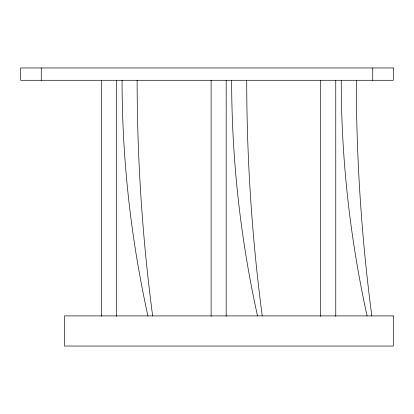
<?xml version="1.0" encoding="UTF-8"?>
<svg xmlns="http://www.w3.org/2000/svg" width="414" height="414" viewBox="0 0 414 414"><rect width="100%" height="100%" fill="white"/><g stroke="black" fill="none" stroke-linecap="round" stroke-linejoin="round"><path stroke-width="0.62" d="M367.099 315.944C350.104 238.619 341.219 159.473 341.245 80.29M257.508 315.944C240.513 238.619 231.633 159.473 231.659 80.29M147.922 315.944C130.927 238.619 122.042 159.473 122.068 80.29M371.824 315.944C361.536 237.843 356.309 159.069 356.314 80.29M262.238 315.944C251.95 237.843 246.718 159.069 246.723 80.29M152.647 315.944C142.359 237.843 137.132 159.069 137.137 80.29M372.75 67.958L372.75 80.29M335.764 80.29L335.764 316.296M320.7 80.29L320.7 316.296M226.179 80.29L226.179 316.296M211.109 80.29L211.109 316.296M116.588 80.29L116.588 316.296M101.523 80.29L101.523 316.296M41.25 67.958L41.25 80.29M393.3 67.958L20.7 67.958L20.7 80.29L393.3 80.29L393.3 67.958M393.3 315.903L64.537 315.903L64.537 346.042L393.3 346.042L393.3 315.903"/></g></svg>
